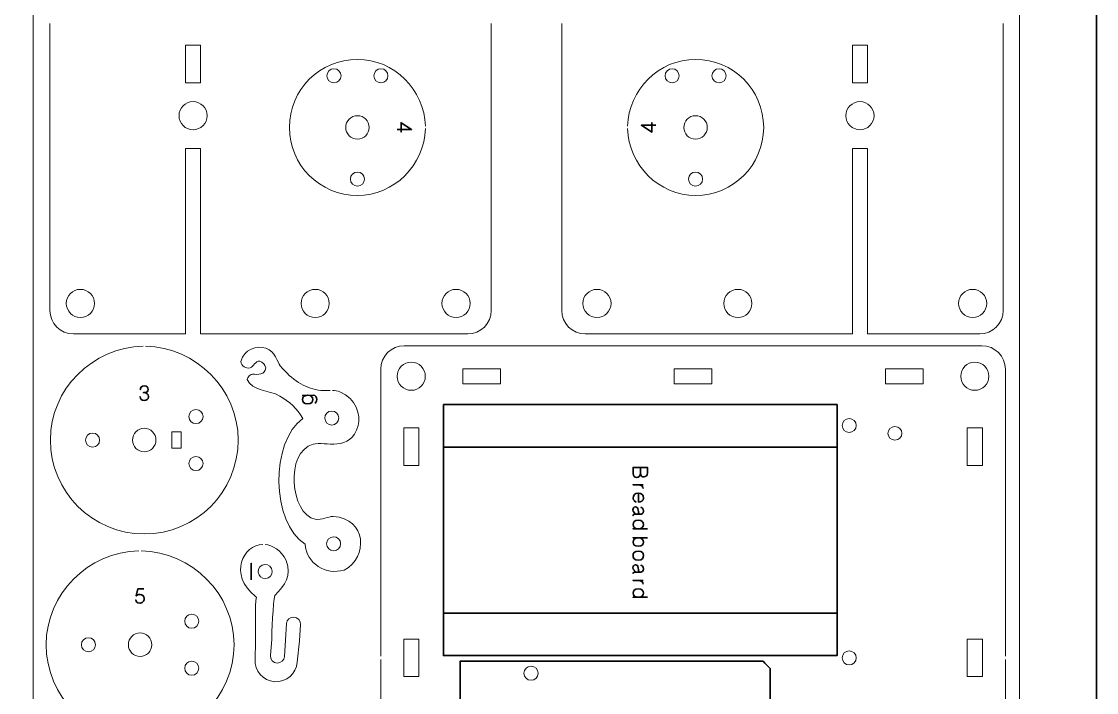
# Model space of a CAD drawing. Header units: inches. Extents: x 15 to 785, y -737 to -15.
# Drawn here: x 556.1 to 785, y -446 to -303 of the extents above; entities that cross this region are included whole.
import ezdxf

# ---------------------------------------------------------------- set-up
doc = ezdxf.new("R2010")
doc.units = ezdxf.units.IN
doc.header["$MEASUREMENT"] = 0
doc.layers.add('Layer 1', color=7, linetype='Continuous')

msp = doc.modelspace()

# ---------------------------------------------------------------- linework, layer by layer
at = {"layer": 'Layer 1', "color": 179, "lineweight": 9, "true_color": 0x231f20}
for points in [[(591.04, -308.1), (591.04, -316.1), (594.22, -316.1), (594.22, -308.1), (591.04, -308.1)], [(736.22, -308.1), (736.22, -316.1), (733.04, -316.1), (733.04, -308.1), (736.22, -308.1)], [(658.08, -377), (658.08, -380.2), (650.09, -380.2), (650.09, -377), (658.08, -377)], [(703.09, -377), (703.09, -380.2), (695.08, -380.2), (695.08, -377), (703.09, -377)], [(748.08, -377), (748.08, -380.2), (740.09, -380.2), (740.09, -377), (748.08, -377)], [(640.68, -389.6), (640.68, -397.6), (637.48, -397.6), (637.48, -389.6), (640.68, -389.6)], [(760.69, -389.6), (760.69, -397.6), (757.49, -397.6), (757.49, -389.6), (760.69, -389.6)], [(640.68, -434.6), (640.68, -442.6), (637.48, -442.6), (637.48, -434.6), (640.68, -434.6)], [(760.69, -434.6), (760.69, -442.6), (757.49, -442.6), (757.49, -434.6), (760.69, -434.6)]]:
    msp.add_lwpolyline(points, dxfattribs=at)
at = {"layer": 'Layer 1', "color": 13, "lineweight": 35, "true_color": 0xed6444}
for points in [[(645.93, -384.65), (645.93, -438.11), (729.75, -438.11), (729.75, -384.65), (645.93, -384.65)], [(729.75, -393.7), (645.92, -393.7)], [(729.75, -429.06), (645.92, -429.06)]]:
    msp.add_lwpolyline(points, dxfattribs=at)
at = {"layer": 'Layer 1', "color": 179, "lineweight": 35, "true_color": 0x231f20}
msp.add_open_spline([(785, -570), (785, -578.28), (778.28, -585), (770, -585), (770, -585), (30, -585), (30, -585), (21.72, -585), (15, -578.28), (15, -570), (15, -570), (15, -30), (15, -30), (15, -21.72), (21.72, -15), (30, -15), (30, -15), (770, -15), (770, -15), (778.28, -15), (785, -21.72), (785, -30), (785, -30), (785, -570), (785, -570)], degree=3, knots=[0, 0, 0, 0, 1, 1, 1, 2, 2, 2, 3, 3, 3, 4, 4, 4, 5, 5, 5, 6, 6, 6, 7, 7, 7, 8, 8, 8, 8], dxfattribs=at)
at = {"layer": 'Layer 1', "color": 179, "lineweight": 20, "true_color": 0x231f20}
for points, knots in [([(561.56, -460.98), (561.56, -460.98), (561.56, -459.98), (561.56, -459.98), (561.56, -459.98), (561.59, -459.98), (561.59, -459.98), (561.59, -458.6), (560.47, -457.48), (559.09, -457.48), (559.09, -457.48), (558.59, -457.48), (558.59, -457.48), (558.59, -457.48), (558.59, -238.6), (558.59, -238.6), (558.59, -235.84), (560.83, -233.6), (563.59, -233.6), (563.59, -233.6), (763.59, -233.6), (763.59, -233.6), (766.35, -233.6), (768.59, -235.84), (768.59, -238.6), (768.59, -238.6), (768.59, -503.6), (768.59, -503.6), (768.59, -506.36), (766.35, -508.6), (763.59, -508.6), (763.59, -508.6), (576.09, -508.6), (576.09, -508.6), (576.09, -508.6), (576.11, -508.6), (576.11, -508.6), (574.72, -508.6), (573.61, -507.48), (573.61, -506.1), (573.61, -506.1), (573.59, -506.1), (573.59, -506.1), (573.59, -506.1), (573.59, -495.98), (573.59, -495.98), (573.59, -495.98), (591.59, -495.98), (591.59, -495.98), (591.59, -495.98), (591.59, -491.98), (591.59, -491.98), (591.59, -491.98), (573.59, -491.98), (573.59, -491.98), (573.59, -491.98), (573.59, -465.98), (573.59, -465.98), (573.59, -464.6), (572.47, -463.48), (571.09, -463.48), (571.09, -463.48), (564.06, -463.48), (564.06, -463.48), (562.68, -463.48), (561.56, -462.36), (561.56, -460.98)], [0, 0, 0, 0, 1, 1, 1, 2, 2, 2, 3, 3, 3, 4, 4, 4, 5, 5, 5, 6, 6, 6, 7, 7, 7, 8, 8, 8, 9, 9, 9, 10, 10, 10, 11, 11, 11, 12, 12, 12, 13, 13, 13, 14, 14, 14, 15, 15, 15, 16, 16, 16, 17, 17, 17, 18, 18, 18, 19, 19, 19, 20, 20, 20, 21, 21, 21, 22, 22, 22, 22]), ([(562.13, -303.47), (562.13, -303.47), (562.13, -364.6), (562.13, -364.6), (562.13, -367.36), (564.37, -369.6), (567.13, -369.6), (567.13, -369.6), (591.04, -369.6), (591.04, -369.6), (591.04, -369.6), (591.04, -330.1), (591.04, -330.1), (591.04, -330.1), (594.22, -330.1), (594.22, -330.1), (594.22, -330.1), (594.22, -369.6), (594.22, -369.6), (594.22, -369.6), (651.13, -369.6), (651.13, -369.6), (653.89, -369.6), (656.13, -367.36), (656.13, -364.6), (656.13, -364.6), (656.13, -303.47), (656.13, -303.47)], [0, 0, 0, 0, 1, 1, 1, 2, 2, 2, 3, 3, 3, 4, 4, 4, 5, 5, 5, 6, 6, 6, 7, 7, 7, 8, 8, 8, 9, 9, 9, 9]), ([(765.13, -303.47), (765.13, -303.47), (765.13, -364.6), (765.13, -364.6), (765.13, -367.36), (762.89, -369.6), (760.13, -369.6), (760.13, -369.6), (736.22, -369.6), (736.22, -369.6), (736.22, -369.6), (736.22, -330.1), (736.22, -330.1), (736.22, -330.1), (733.04, -330.1), (733.04, -330.1), (733.04, -330.1), (733.04, -369.6), (733.04, -369.6), (733.04, -369.6), (676.13, -369.6), (676.13, -369.6), (673.37, -369.6), (671.13, -367.36), (671.13, -364.6), (671.13, -364.6), (671.13, -303.47), (671.13, -303.47)], [0, 0, 0, 0, 1, 1, 1, 2, 2, 2, 3, 3, 3, 4, 4, 4, 5, 5, 5, 6, 6, 6, 7, 7, 7, 8, 8, 8, 9, 9, 9, 9]), ([(765.59, -438.22), (765.59, -438.22), (765.59, -377.1), (765.59, -377.1), (765.59, -374.34), (763.35, -372.1), (760.59, -372.1), (760.59, -372.1), (637.58, -372.1), (637.58, -372.1), (634.82, -372.1), (632.58, -374.34), (632.58, -377.1), (632.58, -377.1), (632.58, -438.23), (632.58, -438.23)], [0, 0, 0, 0, 1, 1, 1, 2, 2, 2, 3, 3, 3, 4, 4, 4, 5, 5, 5, 5]), ([(742.08, -389.34), (742.91, -389.34), (743.58, -389.98), (743.58, -390.78), (743.58, -391.57), (742.91, -392.21), (742.08, -392.21), (741.26, -392.21), (740.58, -391.57), (740.58, -390.78), (740.58, -389.98), (741.26, -389.34), (742.08, -389.34)], [0, 0, 0, 0, 1, 1, 1, 2, 2, 2, 3, 3, 3, 4, 4, 4, 4]), ([(632.58, -438.97), (632.58, -438.97), (632.58, -500.1), (632.58, -500.1), (632.58, -502.86), (634.82, -505.1), (637.58, -505.1), (637.58, -505.1), (760.59, -505.1), (760.59, -505.1), (763.35, -505.1), (765.59, -502.86), (765.59, -500.1), (765.59, -500.1), (765.59, -438.97), (765.59, -438.97)], [0, 0, 0, 0, 1, 1, 1, 2, 2, 2, 3, 3, 3, 4, 4, 4, 5, 5, 5, 5])]:
    msp.add_open_spline(points, degree=3, knots=knots, dxfattribs=at)
at = {"layer": 'Layer 1', "color": 179, "lineweight": 9, "true_color": 0x231f20}
for points, knots in [([(642.12, -325.85), (641.86, -333.63), (635.47, -340.1), (627.63, -340.1), (619.62, -340.1), (613.13, -333.61), (613.13, -325.6), (613.13, -317.59), (619.62, -311.1), (627.63, -311.1), (635.47, -311.1), (641.86, -317.58), (642.12, -325.35)], [0, 0, 0, 0, 1, 1, 1, 2, 2, 2, 3, 3, 3, 4, 4, 4, 4]), ([(685.14, -325.85), (685.4, -333.63), (691.78, -340.1), (699.62, -340.1), (707.63, -340.1), (714.13, -333.61), (714.13, -325.6), (714.13, -317.59), (707.63, -311.1), (699.62, -311.1), (691.78, -311.1), (685.4, -317.58), (685.14, -325.35)], [0, 0, 0, 0, 1, 1, 1, 2, 2, 2, 3, 3, 3, 4, 4, 4, 4]), ([(622.63, -313.1), (621.8, -313.1), (621.13, -313.77), (621.13, -314.6), (621.13, -315.43), (621.8, -316.1), (622.63, -316.1), (623.46, -316.1), (624.13, -315.43), (624.13, -314.6), (624.13, -313.77), (623.46, -313.1), (622.63, -313.1)], [0, 0, 0, 0, 1, 1, 1, 2, 2, 2, 3, 3, 3, 4, 4, 4, 4]), ([(632.63, -313.1), (631.81, -313.1), (631.13, -313.77), (631.13, -314.6), (631.13, -315.43), (631.81, -316.1), (632.63, -316.1), (633.46, -316.1), (634.13, -315.43), (634.13, -314.6), (634.13, -313.77), (633.46, -313.1), (632.63, -313.1)], [0, 0, 0, 0, 1, 1, 1, 2, 2, 2, 3, 3, 3, 4, 4, 4, 4]), ([(694.62, -313.1), (695.45, -313.1), (696.12, -313.77), (696.12, -314.6), (696.12, -315.43), (695.45, -316.1), (694.62, -316.1), (693.8, -316.1), (693.12, -315.43), (693.12, -314.6), (693.12, -313.77), (693.8, -313.1), (694.62, -313.1)], [0, 0, 0, 0, 1, 1, 1, 2, 2, 2, 3, 3, 3, 4, 4, 4, 4]), ([(704.62, -313.1), (705.45, -313.1), (706.12, -313.77), (706.12, -314.6), (706.12, -315.43), (705.45, -316.1), (704.62, -316.1), (703.8, -316.1), (703.12, -315.43), (703.12, -314.6), (703.12, -313.77), (703.8, -313.1), (704.62, -313.1)], [0, 0, 0, 0, 1, 1, 1, 2, 2, 2, 3, 3, 3, 4, 4, 4, 4]), ([(589.63, -323.1), (589.63, -324.76), (590.97, -326.1), (592.63, -326.1), (594.28, -326.1), (595.63, -324.76), (595.63, -323.1), (595.63, -321.45), (594.28, -320.1), (592.63, -320.1), (590.97, -320.1), (589.63, -321.45), (589.63, -323.1)], [0, 0, 0, 0, 1, 1, 1, 2, 2, 2, 3, 3, 3, 4, 4, 4, 4]), ([(737.63, -323.1), (737.63, -324.76), (736.29, -326.1), (734.63, -326.1), (732.97, -326.1), (731.63, -324.76), (731.63, -323.1), (731.63, -321.45), (732.97, -320.1), (734.63, -320.1), (736.29, -320.1), (737.63, -321.45), (737.63, -323.1)], [0, 0, 0, 0, 1, 1, 1, 2, 2, 2, 3, 3, 3, 4, 4, 4, 4]), ([(627.63, -323.1), (626.25, -323.1), (625.13, -324.22), (625.13, -325.6), (625.13, -326.98), (626.25, -328.1), (627.63, -328.1), (629.01, -328.1), (630.13, -326.98), (630.13, -325.6), (630.13, -324.22), (629.01, -323.1), (627.63, -323.1)], [0, 0, 0, 0, 1, 1, 1, 2, 2, 2, 3, 3, 3, 4, 4, 4, 4]), ([(699.62, -323.1), (701, -323.1), (702.12, -324.22), (702.12, -325.6), (702.12, -326.98), (701, -328.1), (699.62, -328.1), (698.24, -328.1), (697.12, -326.98), (697.12, -325.6), (697.12, -324.22), (698.24, -323.1), (699.62, -323.1)], [0, 0, 0, 0, 1, 1, 1, 2, 2, 2, 3, 3, 3, 4, 4, 4, 4]), ([(627.63, -335.1), (626.8, -335.1), (626.13, -335.78), (626.13, -336.6), (626.13, -337.43), (626.8, -338.1), (627.63, -338.1), (628.46, -338.1), (629.13, -337.43), (629.13, -336.6), (629.13, -335.78), (628.46, -335.1), (627.63, -335.1)], [0, 0, 0, 0, 1, 1, 1, 2, 2, 2, 3, 3, 3, 4, 4, 4, 4]), ([(699.62, -335.1), (700.45, -335.1), (701.12, -335.78), (701.12, -336.6), (701.12, -337.43), (700.45, -338.1), (699.62, -338.1), (698.8, -338.1), (698.12, -337.43), (698.12, -336.6), (698.12, -335.78), (698.8, -335.1), (699.62, -335.1)], [0, 0, 0, 0, 1, 1, 1, 2, 2, 2, 3, 3, 3, 4, 4, 4, 4]), ([(565.63, -363.1), (565.63, -364.76), (566.97, -366.1), (568.63, -366.1), (570.28, -366.1), (571.63, -364.76), (571.63, -363.1), (571.63, -361.45), (570.28, -360.1), (568.63, -360.1), (566.97, -360.1), (565.63, -361.45), (565.63, -363.1)], [0, 0, 0, 0, 1, 1, 1, 2, 2, 2, 3, 3, 3, 4, 4, 4, 4]), ([(621.63, -363.1), (621.63, -361.45), (620.28, -360.1), (618.63, -360.1), (616.97, -360.1), (615.63, -361.45), (615.63, -363.1), (615.63, -364.76), (616.97, -366.1), (618.63, -366.1), (620.28, -366.1), (621.63, -364.76), (621.63, -363.1)], [0, 0, 0, 0, 1, 1, 1, 2, 2, 2, 3, 3, 3, 4, 4, 4, 4]), ([(651.63, -363.1), (651.63, -361.45), (650.28, -360.1), (648.63, -360.1), (646.97, -360.1), (645.63, -361.45), (645.63, -363.1), (645.63, -364.76), (646.97, -366.1), (648.63, -366.1), (650.28, -366.1), (651.63, -364.76), (651.63, -363.1)], [0, 0, 0, 0, 1, 1, 1, 2, 2, 2, 3, 3, 3, 4, 4, 4, 4]), ([(675.63, -363.1), (675.63, -361.45), (676.97, -360.1), (678.63, -360.1), (680.29, -360.1), (681.63, -361.45), (681.63, -363.1), (681.63, -364.76), (680.29, -366.1), (678.63, -366.1), (676.97, -366.1), (675.63, -364.76), (675.63, -363.1)], [0, 0, 0, 0, 1, 1, 1, 2, 2, 2, 3, 3, 3, 4, 4, 4, 4]), ([(705.63, -363.1), (705.63, -361.45), (706.97, -360.1), (708.63, -360.1), (710.29, -360.1), (711.63, -361.45), (711.63, -363.1), (711.63, -364.76), (710.29, -366.1), (708.63, -366.1), (706.97, -366.1), (705.63, -364.76), (705.63, -363.1)], [0, 0, 0, 0, 1, 1, 1, 2, 2, 2, 3, 3, 3, 4, 4, 4, 4]), ([(761.63, -363.1), (761.63, -364.76), (760.29, -366.1), (758.63, -366.1), (756.97, -366.1), (755.63, -364.76), (755.63, -363.1), (755.63, -361.45), (756.97, -360.1), (758.63, -360.1), (760.29, -360.1), (761.63, -361.45), (761.63, -363.1)], [0, 0, 0, 0, 1, 1, 1, 2, 2, 2, 3, 3, 3, 4, 4, 4, 4]), ([(581.98, -372.22), (571.17, -372.48), (562.23, -381.33), (562.23, -392.2), (562.23, -403.25), (571.19, -412.2), (582.23, -412.2), (593.28, -412.2), (602.23, -403.25), (602.23, -392.2), (602.23, -381.33), (593.3, -372.48), (582.48, -372.22)], [0, 0, 0, 0, 1, 1, 1, 2, 2, 2, 3, 3, 3, 4, 4, 4, 4]), ([(642.08, -378.6), (642.08, -380.26), (640.74, -381.6), (639.08, -381.6), (637.43, -381.6), (636.08, -380.26), (636.08, -378.6), (636.08, -376.95), (637.43, -375.6), (639.08, -375.6), (640.74, -375.6), (642.08, -376.95), (642.08, -378.6)], [0, 0, 0, 0, 1, 1, 1, 2, 2, 2, 3, 3, 3, 4, 4, 4, 4]), ([(762.09, -378.6), (762.09, -380.26), (760.74, -381.6), (759.09, -381.6), (757.43, -381.6), (756.09, -380.26), (756.09, -378.6), (756.09, -376.95), (757.43, -375.6), (759.09, -375.6), (760.74, -375.6), (762.09, -376.95), (762.09, -378.6)], [0, 0, 0, 0, 1, 1, 1, 2, 2, 2, 3, 3, 3, 4, 4, 4, 4]), ([(594.74, -387.21), (594.74, -388.03), (594.07, -388.71), (593.24, -388.71), (592.41, -388.71), (591.74, -388.03), (591.74, -387.21), (591.74, -386.38), (592.41, -385.71), (593.24, -385.71), (594.07, -385.71), (594.74, -386.38), (594.74, -387.21)], [0, 0, 0, 0, 1, 1, 1, 2, 2, 2, 3, 3, 3, 4, 4, 4, 4]), ([(732.34, -390.6), (733.16, -390.6), (733.84, -389.93), (733.84, -389.1), (733.84, -388.27), (733.16, -387.6), (732.34, -387.6), (731.51, -387.6), (730.84, -388.27), (730.84, -389.1), (730.84, -389.93), (731.51, -390.6), (732.34, -390.6)], [0, 0, 0, 0, 1, 1, 1, 2, 2, 2, 3, 3, 3, 4, 4, 4, 4]), ([(572.73, -392.21), (572.73, -393.03), (572.06, -393.71), (571.23, -393.71), (570.4, -393.71), (569.73, -393.03), (569.73, -392.21), (569.73, -391.38), (570.4, -390.71), (571.23, -390.71), (572.06, -390.71), (572.73, -391.38), (572.73, -392.21)], [0, 0, 0, 0, 1, 1, 1, 2, 2, 2, 3, 3, 3, 4, 4, 4, 4]), ([(584.73, -392.2), (584.73, -393.59), (583.61, -394.7), (582.23, -394.7), (580.85, -394.7), (579.73, -393.59), (579.73, -392.2), (579.73, -390.82), (580.85, -389.7), (582.23, -389.7), (583.61, -389.7), (584.73, -390.82), (584.73, -392.2)], [0, 0, 0, 0, 1, 1, 1, 2, 2, 2, 3, 3, 3, 4, 4, 4, 4]), ([(590.1, -390.46), (590.1, -390.46), (590.1, -393.95), (590.1, -393.95), (590.1, -393.95), (588.1, -393.95), (588.1, -393.95), (588.1, -393.95), (588.1, -393.08), (588.1, -393.08), (588.1, -393.08), (588.1, -390.46), (588.1, -390.46), (588.1, -390.46), (588.1, -390.45), (588.1, -390.45), (588.1, -390.45), (588.1, -390.46), (588.1, -390.46), (588.1, -390.46), (590.1, -390.46), (590.1, -390.46)], [0, 0, 0, 0, 1, 1, 1, 2, 2, 2, 3, 3, 3, 4, 4, 4, 5, 5, 5, 6, 6, 6, 7, 7, 7, 7]), ([(594.74, -397.21), (594.74, -398.03), (594.07, -398.71), (593.24, -398.71), (592.41, -398.71), (591.74, -398.03), (591.74, -397.21), (591.74, -396.38), (592.41, -395.71), (593.24, -395.71), (594.07, -395.71), (594.74, -396.38), (594.74, -397.21)], [0, 0, 0, 0, 1, 1, 1, 2, 2, 2, 3, 3, 3, 4, 4, 4, 4]), ([(581.09, -415.81), (570.27, -416.08), (561.34, -424.92), (561.34, -435.8), (561.34, -446.85), (570.29, -455.8), (581.34, -455.8), (592.38, -455.8), (601.34, -446.85), (601.34, -435.8), (601.34, -424.92), (592.4, -416.08), (581.59, -415.81)], [0, 0, 0, 0, 1, 1, 1, 2, 2, 2, 3, 3, 3, 4, 4, 4, 4]), ([(593.84, -430.8), (593.84, -431.63), (593.17, -432.3), (592.34, -432.3), (591.51, -432.3), (590.84, -431.63), (590.84, -430.8), (590.84, -429.97), (591.51, -429.3), (592.34, -429.3), (593.17, -429.3), (593.84, -429.97), (593.84, -430.8)], [0, 0, 0, 0, 1, 1, 1, 2, 2, 2, 3, 3, 3, 4, 4, 4, 4]), ([(571.84, -435.8), (571.84, -436.63), (571.17, -437.3), (570.34, -437.3), (569.51, -437.3), (568.84, -436.63), (568.84, -435.8), (568.84, -434.97), (569.51, -434.3), (570.34, -434.3), (571.17, -434.3), (571.84, -434.97), (571.84, -435.8)], [0, 0, 0, 0, 1, 1, 1, 2, 2, 2, 3, 3, 3, 4, 4, 4, 4]), ([(583.84, -435.8), (583.84, -437.18), (582.72, -438.3), (581.34, -438.3), (579.96, -438.3), (578.84, -437.18), (578.84, -435.8), (578.84, -434.42), (579.96, -433.3), (581.34, -433.3), (582.72, -433.3), (583.84, -434.42), (583.84, -435.8)], [0, 0, 0, 0, 1, 1, 1, 2, 2, 2, 3, 3, 3, 4, 4, 4, 4]), ([(732.34, -440.1), (733.16, -440.1), (733.84, -439.43), (733.84, -438.6), (733.84, -437.77), (733.16, -437.1), (732.34, -437.1), (731.51, -437.1), (730.84, -437.77), (730.84, -438.6), (730.84, -439.43), (731.51, -440.1), (732.34, -440.1)], [0, 0, 0, 0, 1, 1, 1, 2, 2, 2, 3, 3, 3, 4, 4, 4, 4]), ([(593.84, -440.8), (593.84, -441.63), (593.17, -442.3), (592.34, -442.3), (591.51, -442.3), (590.84, -441.63), (590.84, -440.8), (590.84, -439.97), (591.51, -439.3), (592.34, -439.3), (593.17, -439.3), (593.84, -439.97), (593.84, -440.8)], [0, 0, 0, 0, 1, 1, 1, 2, 2, 2, 3, 3, 3, 4, 4, 4, 4]), ([(666.09, -441.88), (666.09, -442.71), (665.41, -443.38), (664.59, -443.38), (663.76, -443.38), (663.09, -442.71), (663.09, -441.88), (663.09, -441.05), (663.76, -440.38), (664.59, -440.38), (665.41, -440.38), (666.09, -441.05), (666.09, -441.88)], [0, 0, 0, 0, 1, 1, 1, 2, 2, 2, 3, 3, 3, 4, 4, 4, 4])]:
    msp.add_open_spline(points, degree=3, knots=knots, dxfattribs=at)
at = {"layer": 'Layer 1', "color": 13, "lineweight": 35, "true_color": 0xed6444}
for points, knots in [([(636.11, -326.05), (636.11, -326.05), (639.16, -326.05), (639.16, -326.05), (639.16, -326.05), (636.92, -324.61), (636.92, -324.61), (636.92, -324.61), (636.92, -326.59), (636.92, -326.59), (636.92, -326.59), (636.92, -324.61), (636.92, -324.61), (636.92, -324.61), (639.16, -326.05), (639.16, -326.05), (639.16, -326.05), (636.11, -326.05), (636.11, -326.05)], [0, 0, 0, 0, 1, 1, 1, 2, 2, 2, 3, 3, 3, 4, 4, 4, 5, 5, 5, 6, 6, 6, 6]), ([(691.15, -325.15), (691.15, -325.15), (688.1, -325.15), (688.1, -325.15), (688.1, -325.15), (690.33, -326.59), (690.33, -326.59), (690.33, -326.59), (690.33, -324.61), (690.33, -324.61), (690.33, -324.61), (690.33, -326.59), (690.33, -326.59), (690.33, -326.59), (688.1, -325.15), (688.1, -325.15), (688.1, -325.15), (691.15, -325.15), (691.15, -325.15)], [0, 0, 0, 0, 1, 1, 1, 2, 2, 2, 3, 3, 3, 4, 4, 4, 5, 5, 5, 6, 6, 6, 6]), ([(582.21, -383.74), (582.75, -383.74), (583.12, -383.52), (583.12, -382.96), (583.12, -382.4), (582.79, -382.1), (582.06, -382.1), (582.79, -382.11), (583.03, -381.81), (583.03, -381.4), (583.03, -380.99), (582.82, -380.68), (582.24, -380.68), (581.67, -380.68), (581.4, -381.04), (581.4, -381.44), (581.4, -381.04), (581.67, -380.68), (582.24, -380.68), (582.82, -380.68), (583.03, -380.99), (583.03, -381.4), (583.03, -381.81), (582.79, -382.11), (582.06, -382.1), (582.79, -382.1), (583.12, -382.4), (583.12, -382.96), (583.12, -383.52), (582.75, -383.74), (582.21, -383.74), (581.67, -383.74), (581.34, -383.43), (581.34, -382.98), (581.34, -383.43), (581.67, -383.74), (582.21, -383.74)], [0, 0, 0, 0, 1, 1, 1, 2, 2, 2, 3, 3, 3, 4, 4, 4, 5, 5, 5, 6, 6, 6, 7, 7, 7, 8, 8, 8, 9, 9, 9, 10, 10, 10, 11, 11, 11, 12, 12, 12, 12]), ([(615.93, -383.58), (615.92, -383.09), (616.16, -382.68), (617.01, -382.67), (617.85, -382.66), (618.1, -383.06), (618.11, -383.55), (618.12, -384.04), (617.88, -384.45), (617.03, -384.46), (616.19, -384.47), (615.94, -384.08), (615.93, -383.58)], [0, 0, 0, 0, 1, 1, 1, 2, 2, 2, 3, 3, 3, 4, 4, 4, 4]), ([(615.93, -383.58), (615.92, -383.09), (616.16, -382.68), (617.01, -382.67), (617.85, -382.66), (618.1, -383.06), (618.11, -383.55), (618.12, -384.04), (617.88, -384.45), (617.03, -384.46), (616.19, -384.47), (615.94, -384.08), (615.93, -383.58)], [0, 0, 0, 0, 1, 1, 1, 2, 2, 2, 3, 3, 3, 4, 4, 4, 4]), ([(618.57, -384.31), (618.82, -384.26), (618.96, -383.95), (618.97, -383.53), (618.98, -383.1), (618.66, -382.65), (618.26, -382.65), (618.26, -382.65), (615.95, -382.69), (615.95, -382.69), (615.95, -382.69), (618.26, -382.65), (618.26, -382.65), (618.66, -382.65), (618.98, -383.1), (618.97, -383.53), (618.96, -383.95), (618.82, -384.26), (618.57, -384.31)], [0, 0, 0, 0, 1, 1, 1, 2, 2, 2, 3, 3, 3, 4, 4, 4, 5, 5, 5, 6, 6, 6, 6]), ([(687.89, -398.03), (687.89, -398.03), (687.89, -399.21), (687.89, -399.21), (687.89, -399.82), (688.26, -400.07), (688.63, -400.05), (689, -400.04), (689.38, -399.78), (689.38, -399.21), (689.38, -399.21), (689.38, -398.03), (689.38, -398.03), (689.38, -398.03), (686.33, -398.03), (686.33, -398.03), (686.33, -398.03), (686.33, -399.33), (686.33, -399.33), (686.33, -399.82), (686.61, -400.2), (687.1, -400.2), (687.58, -400.19), (687.89, -399.79), (687.89, -399.21), (687.89, -399.79), (687.58, -400.19), (687.1, -400.2), (686.61, -400.2), (686.33, -399.82), (686.33, -399.33), (686.33, -399.33), (686.33, -398.03), (686.33, -398.03), (686.33, -398.03), (689.38, -398.03), (689.38, -398.03), (689.38, -398.03), (689.38, -399.21), (689.38, -399.21), (689.38, -399.78), (689, -400.04), (688.63, -400.05), (688.26, -400.07), (687.89, -399.82), (687.89, -399.21), (687.89, -399.21), (687.89, -398.03), (687.89, -398.03)], [0, 0, 0, 0, 1, 1, 1, 2, 2, 2, 3, 3, 3, 4, 4, 4, 5, 5, 5, 6, 6, 6, 7, 7, 7, 8, 8, 8, 9, 9, 9, 10, 10, 10, 11, 11, 11, 12, 12, 12, 13, 13, 13, 14, 14, 14, 15, 15, 15, 16, 16, 16, 16]), ([(688.5, -401.71), (688.5, -401.71), (686.33, -401.71), (686.33, -401.71), (686.33, -401.71), (688.5, -401.71), (688.5, -401.71)], [0, 0, 0, 0, 1, 1, 1, 2, 2, 2, 2]), ([(688.5, -402.54), (688.5, -402.14), (687.92, -401.7), (687.43, -401.71), (687.92, -401.7), (688.5, -402.14), (688.5, -402.54)], [0, 0, 0, 0, 1, 1, 1, 2, 2, 2, 2]), ([(687.48, -405.41), (687.95, -405.41), (688.56, -405.22), (688.56, -404.55), (688.56, -403.88), (688.1, -403.51), (687.4, -403.51), (686.7, -403.51), (686.33, -403.99), (686.34, -404.55), (686.36, -405.12), (686.8, -405.36), (686.96, -405.39), (686.8, -405.36), (686.36, -405.12), (686.34, -404.55), (686.33, -403.99), (686.7, -403.51), (687.4, -403.51), (688.1, -403.51), (688.56, -403.88), (688.56, -404.55), (688.56, -405.22), (687.95, -405.41), (687.48, -405.41), (687.48, -405.41), (687.48, -403.52), (687.48, -403.52), (687.48, -403.52), (687.48, -405.41), (687.48, -405.41)], [0, 0, 0, 0, 1, 1, 1, 2, 2, 2, 3, 3, 3, 4, 4, 4, 5, 5, 5, 6, 6, 6, 7, 7, 7, 8, 8, 8, 9, 9, 9, 10, 10, 10, 10]), ([(686.3, -407.09), (686.31, -406.73), (686.42, -406.45), (686.81, -406.45), (687.21, -406.45), (687.37, -406.69), (687.41, -407.14), (687.45, -407.58), (687.52, -407.78), (687.58, -407.99), (687.52, -407.78), (687.45, -407.58), (687.41, -407.14), (687.37, -406.69), (687.21, -406.45), (686.81, -406.45), (686.42, -406.45), (686.31, -406.73), (686.3, -407.09), (686.29, -407.43), (686.7, -407.87), (686.88, -407.99), (686.7, -407.87), (686.29, -407.43), (686.3, -407.09)], [0, 0, 0, 0, 1, 1, 1, 2, 2, 2, 3, 3, 3, 4, 4, 4, 5, 5, 5, 6, 6, 6, 7, 7, 7, 8, 8, 8, 8]), ([(686.6, -407.99), (686.6, -407.99), (687.99, -407.99), (687.99, -407.99), (688.17, -407.99), (688.51, -407.91), (688.51, -407.33), (688.51, -406.76), (688.25, -406.55), (687.98, -406.55), (688.25, -406.55), (688.51, -406.76), (688.51, -407.33), (688.51, -407.91), (688.17, -407.99), (687.99, -407.99), (687.99, -407.99), (686.6, -407.99), (686.6, -407.99), (686.35, -407.99), (686.33, -408.3), (686.33, -408.3), (686.33, -408.3), (686.35, -407.99), (686.6, -407.99)], [0, 0, 0, 0, 1, 1, 1, 2, 2, 2, 3, 3, 3, 4, 4, 4, 5, 5, 5, 6, 6, 6, 7, 7, 7, 8, 8, 8, 8]), ([(688.51, -410.19), (688.51, -410.68), (688.26, -411.09), (687.42, -411.09), (686.57, -411.09), (686.33, -410.68), (686.33, -410.19), (686.33, -409.7), (686.57, -409.3), (687.42, -409.3), (688.26, -409.3), (688.51, -409.7), (688.51, -410.19)], [0, 0, 0, 0, 1, 1, 1, 2, 2, 2, 3, 3, 3, 4, 4, 4, 4]), ([(688.51, -410.19), (688.51, -410.68), (688.26, -411.09), (687.42, -411.09), (686.57, -411.09), (686.33, -410.68), (686.33, -410.19), (686.33, -409.7), (686.57, -409.3), (687.42, -409.3), (688.26, -409.3), (688.51, -409.7), (688.51, -410.19)], [0, 0, 0, 0, 1, 1, 1, 2, 2, 2, 3, 3, 3, 4, 4, 4, 4]), ([(689.38, -411.09), (689.38, -411.09), (686.33, -411.09), (686.33, -411.09), (686.33, -411.09), (689.38, -411.09), (689.38, -411.09)], [0, 0, 0, 0, 1, 1, 1, 2, 2, 2, 2]), ([(689.39, -413.03), (689.39, -413.03), (686.33, -413.03), (686.33, -413.03), (686.33, -413.03), (689.39, -413.03), (689.39, -413.03)], [0, 0, 0, 0, 1, 1, 1, 2, 2, 2, 2]), ([(688.51, -413.93), (688.51, -414.42), (688.27, -414.82), (687.42, -414.82), (686.57, -414.82), (686.33, -414.42), (686.33, -413.93), (686.33, -413.43), (686.57, -413.03), (687.42, -413.03), (688.27, -413.03), (688.51, -413.43), (688.51, -413.93)], [0, 0, 0, 0, 1, 1, 1, 2, 2, 2, 3, 3, 3, 4, 4, 4, 4]), ([(688.51, -413.93), (688.51, -414.42), (688.27, -414.82), (687.42, -414.82), (686.57, -414.82), (686.33, -414.42), (686.33, -413.93), (686.33, -413.43), (686.57, -413.03), (687.42, -413.03), (688.27, -413.03), (688.51, -413.43), (688.51, -413.93)], [0, 0, 0, 0, 1, 1, 1, 2, 2, 2, 3, 3, 3, 4, 4, 4, 4]), ([(687.43, -415.85), (688.29, -415.85), (688.54, -416.28), (688.54, -416.81), (688.54, -417.34), (688.29, -417.77), (687.43, -417.77), (686.57, -417.77), (686.32, -417.34), (686.32, -416.81), (686.32, -416.28), (686.57, -415.85), (687.43, -415.85)], [0, 0, 0, 0, 1, 1, 1, 2, 2, 2, 3, 3, 3, 4, 4, 4, 4]), ([(687.43, -415.85), (688.29, -415.85), (688.54, -416.28), (688.54, -416.81), (688.54, -417.34), (688.29, -417.77), (687.43, -417.77), (686.57, -417.77), (686.32, -417.34), (686.32, -416.81), (686.32, -416.28), (686.57, -415.85), (687.43, -415.85)], [0, 0, 0, 0, 1, 1, 1, 2, 2, 2, 3, 3, 3, 4, 4, 4, 4]), ([(605, -422), (605, -422), (605, -418.44), (605, -418.44), (605, -418.44), (605, -422), (605, -422)], [0, 0, 0, 0, 1, 1, 1, 2, 2, 2, 2]), ([(686.3, -419.41), (686.31, -419.06), (686.42, -418.78), (686.81, -418.78), (687.21, -418.78), (687.37, -419.01), (687.41, -419.46), (687.45, -419.91), (687.52, -420.11), (687.58, -420.32), (687.52, -420.11), (687.45, -419.91), (687.41, -419.46), (687.37, -419.01), (687.21, -418.78), (686.81, -418.78), (686.42, -418.78), (686.31, -419.06), (686.3, -419.41), (686.29, -419.75), (686.7, -420.19), (686.88, -420.32), (686.7, -420.19), (686.29, -419.75), (686.3, -419.41)], [0, 0, 0, 0, 1, 1, 1, 2, 2, 2, 3, 3, 3, 4, 4, 4, 5, 5, 5, 6, 6, 6, 7, 7, 7, 8, 8, 8, 8]), ([(686.6, -420.32), (686.6, -420.32), (687.99, -420.32), (687.99, -420.32), (688.17, -420.32), (688.51, -420.23), (688.51, -419.66), (688.51, -419.09), (688.25, -418.88), (687.98, -418.88), (688.25, -418.88), (688.51, -419.09), (688.51, -419.66), (688.51, -420.23), (688.17, -420.32), (687.99, -420.32), (687.99, -420.32), (686.6, -420.32), (686.6, -420.32), (686.35, -420.32), (686.33, -420.62), (686.33, -420.62), (686.33, -420.62), (686.35, -420.32), (686.6, -420.32)], [0, 0, 0, 0, 1, 1, 1, 2, 2, 2, 3, 3, 3, 4, 4, 4, 5, 5, 5, 6, 6, 6, 7, 7, 7, 8, 8, 8, 8]), ([(688.5, -422.09), (688.5, -422.09), (686.33, -422.09), (686.33, -422.09), (686.33, -422.09), (688.5, -422.09), (688.5, -422.09)], [0, 0, 0, 0, 1, 1, 1, 2, 2, 2, 2]), ([(688.5, -422.92), (688.5, -422.53), (687.92, -422.08), (687.43, -422.09), (687.92, -422.08), (688.5, -422.53), (688.5, -422.92)], [0, 0, 0, 0, 1, 1, 1, 2, 2, 2, 2]), ([(582.15, -423.9), (582.15, -423.9), (580.88, -423.9), (580.88, -423.9), (580.88, -423.9), (580.54, -425.41), (580.54, -425.41), (580.78, -425.21), (580.93, -425.09), (581.35, -425.09), (581.77, -425.09), (582.24, -425.37), (582.24, -425.96), (582.24, -426.22), (582.11, -426.96), (581.34, -426.96), (580.59, -426.96), (580.49, -426.53), (580.43, -426.28), (580.49, -426.53), (580.59, -426.96), (581.34, -426.96), (582.11, -426.96), (582.24, -426.22), (582.24, -425.96), (582.24, -425.37), (581.77, -425.09), (581.35, -425.09), (580.93, -425.09), (580.78, -425.21), (580.54, -425.41), (580.54, -425.41), (580.88, -423.9), (580.88, -423.9), (580.88, -423.9), (582.15, -423.9), (582.15, -423.9)], [0, 0, 0, 0, 1, 1, 1, 2, 2, 2, 3, 3, 3, 4, 4, 4, 5, 5, 5, 6, 6, 6, 7, 7, 7, 8, 8, 8, 9, 9, 9, 10, 10, 10, 11, 11, 11, 12, 12, 12, 12]), ([(688.51, -424.79), (688.51, -425.28), (688.26, -425.69), (687.42, -425.69), (686.57, -425.69), (686.33, -425.28), (686.33, -424.79), (686.33, -424.3), (686.57, -423.9), (687.42, -423.9), (688.26, -423.9), (688.51, -424.3), (688.51, -424.79)], [0, 0, 0, 0, 1, 1, 1, 2, 2, 2, 3, 3, 3, 4, 4, 4, 4]), ([(688.51, -424.79), (688.51, -425.28), (688.26, -425.69), (687.42, -425.69), (686.57, -425.69), (686.33, -425.28), (686.33, -424.79), (686.33, -424.3), (686.57, -423.9), (687.42, -423.9), (688.26, -423.9), (688.51, -424.3), (688.51, -424.79)], [0, 0, 0, 0, 1, 1, 1, 2, 2, 2, 3, 3, 3, 4, 4, 4, 4]), ([(689.38, -425.69), (689.38, -425.69), (686.33, -425.69), (686.33, -425.69), (686.33, -425.69), (689.38, -425.69), (689.38, -425.69)], [0, 0, 0, 0, 1, 1, 1, 2, 2, 2, 2]), ([(649.47, -492.67), (649.47, -492.67), (649.47, -489.37), (649.47, -489.37), (649.47, -489.37), (647.69, -489.37), (647.69, -489.37), (647.69, -489.37), (647.69, -480.38), (647.69, -480.38), (647.69, -480.38), (649.47, -480.38), (649.47, -480.38), (649.47, -480.38), (649.47, -460.44), (649.47, -460.44), (649.47, -460.44), (643.12, -460.44), (643.12, -460.44), (643.12, -460.44), (643.12, -448.78), (643.12, -448.78), (643.12, -448.78), (649.47, -448.78), (649.47, -448.78), (649.47, -448.78), (649.47, -439.33), (649.47, -439.33), (649.47, -439.33), (713.99, -439.33), (713.99, -439.33), (714.49, -439.84), (715, -440.35), (715.51, -440.86), (715.51, -440.86), (715.51, -452.29), (715.51, -452.29), (716.35, -453.12), (717.19, -453.96), (718.05, -454.83), (718.05, -454.83), (718.05, -487.59), (718.05, -487.59), (717.21, -488.43), (716.37, -489.27), (715.51, -490.13), (715.51, -490.13), (715.51, -492.67), (715.51, -492.67), (715.51, -492.67), (649.47, -492.67), (649.47, -492.67)], [0, 0, 0, 0, 1, 1, 1, 2, 2, 2, 3, 3, 3, 4, 4, 4, 5, 5, 5, 6, 6, 6, 7, 7, 7, 8, 8, 8, 9, 9, 9, 10, 10, 10, 11, 11, 11, 12, 12, 12, 13, 13, 13, 14, 14, 14, 15, 15, 15, 16, 16, 16, 17, 17, 17, 17])]:
    msp.add_open_spline(points, degree=3, knots=knots, dxfattribs=at)
at = {"layer": 'Layer 1', "color": 7, "lineweight": 9, "true_color": 0xffffff}
for points, knots in [([(621.83, -381.61), (620.89, -381.6), (619.99, -381.71), (619.28, -381.57), (616.2, -380.97), (613.75, -379.47), (611.2, -376.4), (610.52, -375.57), (610.15, -373.28), (608.15, -372.64), (606.15, -372), (603.42, -372.84), (602.82, -375.46), (602.93, -376.41), (603.83, -377.04), (604.76, -376.84), (605.57, -376.52), (605.85, -375.29), (606.86, -375.42), (607.46, -375.65), (607.99, -376.13), (608.09, -376.79), (608, -378.28), (606.4, -378.35), (605.31, -378.13), (604.89, -378.2), (604.24, -378.77), (604.13, -379.32), (605.23, -381.75), (608.67, -381.45), (611.09, -382.84), (613.07, -383.98), (614.81, -385.53), (616.01, -387.61), (609.04, -392.52), (609.22, -409.79), (616.49, -414.41), (616.75, -418.53), (620.95, -421.04), (624.77, -419.9), (630.02, -417.22), (629.56, -408.87), (622.47, -408.49), (621.41, -408.43), (620.07, -409.35), (618.62, -409.07), (613.34, -408.03), (612.13, -394.67), (618.19, -393.08), (620.69, -392.42), (626.18, -394.89), (627.77, -389.13), (628.39, -386.91), (627.39, -383.3), (623.87, -381.93), (623.37, -381.74), (622.84, -381.66), (622.33, -381.62)], [0, 0, 0, 0, 1, 1, 1, 2, 2, 2, 3, 3, 3, 4, 4, 4, 5, 5, 5, 6, 6, 6, 7, 7, 7, 8, 8, 8, 9, 9, 9, 10, 10, 10, 11, 11, 11, 12, 12, 12, 13, 13, 13, 14, 14, 14, 15, 15, 15, 16, 16, 16, 17, 17, 17, 18, 18, 18, 19, 19, 19, 19]), ([(623.66, -387.5), (623.67, -388.33), (623.01, -389.01), (622.19, -389.02), (621.36, -389.03), (620.68, -388.37), (620.67, -387.54), (620.65, -386.71), (621.32, -386.03), (622.14, -386.02), (622.97, -386.01), (623.65, -386.67), (623.66, -387.5)], [0, 0, 0, 0, 1, 1, 1, 2, 2, 2, 3, 3, 3, 4, 4, 4, 4]), ([(624.05, -414.28), (624.06, -415.1), (623.4, -415.78), (622.57, -415.8), (621.75, -415.81), (621.07, -415.15), (621.06, -414.32), (621.04, -413.49), (621.7, -412.81), (622.53, -412.8), (623.36, -412.79), (624.04, -413.45), (624.05, -414.28)], [0, 0, 0, 0, 1, 1, 1, 2, 2, 2, 3, 3, 3, 4, 4, 4, 4]), ([(607.5, -414.42), (603.33, -414.47), (600.07, -420.85), (605.88, -425.48), (605.97, -425.54), (606.05, -425.61), (606.14, -425.68), (605.74, -426.88), (605.92, -434.37), (605.95, -435.2), (605.95, -435.2), (605.83, -438.87), (605.83, -438.87), (605.65, -441.35), (607.52, -443.5), (610, -443.68), (612.48, -443.85), (614.63, -441.99), (614.8, -439.51), (614.8, -439.51), (615.31, -434.98), (615.31, -434.98), (615.31, -434.98), (615.52, -431.48), (615.52, -431.48), (615.56, -430.65), (614.93, -429.95), (614.11, -429.9), (613.28, -429.85), (612.57, -430.48), (612.52, -431.31), (612.52, -431.31), (612.32, -434.8), (612.32, -434.8), (612.32, -434.8), (612.11, -438.3), (612.11, -438.3), (612.07, -439.12), (611.36, -439.75), (610.53, -439.71), (609.7, -439.66), (609.07, -438.95), (609.12, -438.12), (609.12, -438.12), (609.38, -434.59), (609.38, -434.59), (609.35, -433.75), (609.65, -426.52), (610.04, -425.31), (612.25, -422.92), (613.58, -421.28), (612.48, -417.84), (611.29, -415.62), (609.5, -414.61), (608, -414.45)], [0, 0, 0, 0, 1, 1, 1, 2, 2, 2, 3, 3, 3, 4, 4, 4, 5, 5, 5, 6, 6, 6, 7, 7, 7, 8, 8, 8, 9, 9, 9, 10, 10, 10, 11, 11, 11, 12, 12, 12, 13, 13, 13, 14, 14, 14, 15, 15, 15, 16, 16, 16, 17, 17, 17, 18, 18, 18, 18]), ([(607.9, -418.73), (608.73, -418.67), (609.44, -419.29), (609.5, -420.12), (609.55, -420.95), (608.93, -421.66), (608.1, -421.72), (607.28, -421.77), (606.56, -421.15), (606.51, -420.32), (606.45, -419.5), (607.08, -418.78), (607.9, -418.73)], [0, 0, 0, 0, 1, 1, 1, 2, 2, 2, 3, 3, 3, 4, 4, 4, 4])]:
    msp.add_open_spline(points, degree=3, knots=knots, dxfattribs=at)

doc.saveas('drawing.dxf')
